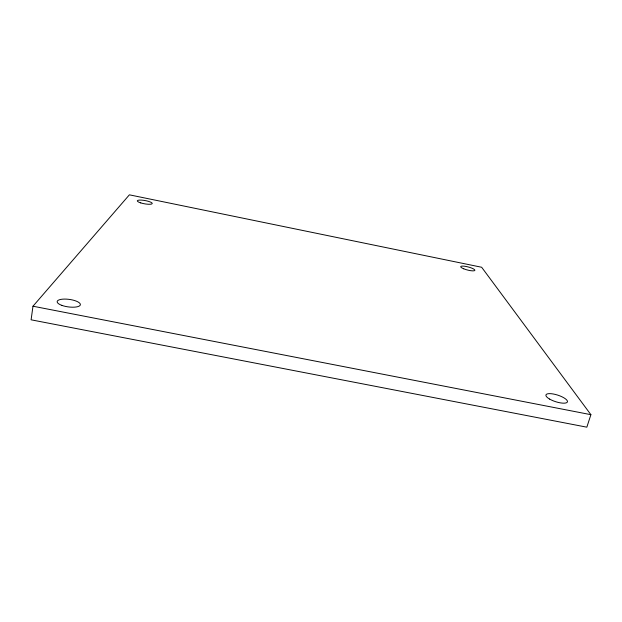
<?xml version="1.0" encoding="UTF-8"?>
<svg xmlns="http://www.w3.org/2000/svg" width="622" height="622" viewBox="0 0 622 622"><rect width="100%" height="100%" fill="white"/><g stroke="black" fill="none" stroke-linecap="round" stroke-linejoin="round"><path stroke-width="0.93" d="M32.982 306.218L31.1 319.809L586.834 427.174L590.9 414.68L481.653 267.258L129.384 194.826L32.982 306.218L590.9 414.68M140.727 202.896A7.581 1.656 10.2 0 0 152.242 203.542A7.581 1.656 10.2 0 0 141.396 200.097A7.581 1.656 10.2 0 0 140.727 202.896M61.803 305.355A11.701 3.786 7.7 0 0 80.3 304.998A11.701 3.786 7.7 0 0 64.245 299.081A11.701 3.786 7.7 0 0 61.803 305.355M549.615 399.083A11.297 3.452 17.9 0 0 567.287 402.17A11.297 3.452 17.9 0 0 553.129 393.967A11.297 3.452 17.9 0 0 549.615 399.083M463.724 268.805A7.324 1.578 14.6 0 0 474.858 270.376A7.324 1.578 14.6 0 0 464.766 266.255A7.324 1.578 14.6 0 0 463.724 268.805"/></g></svg>
